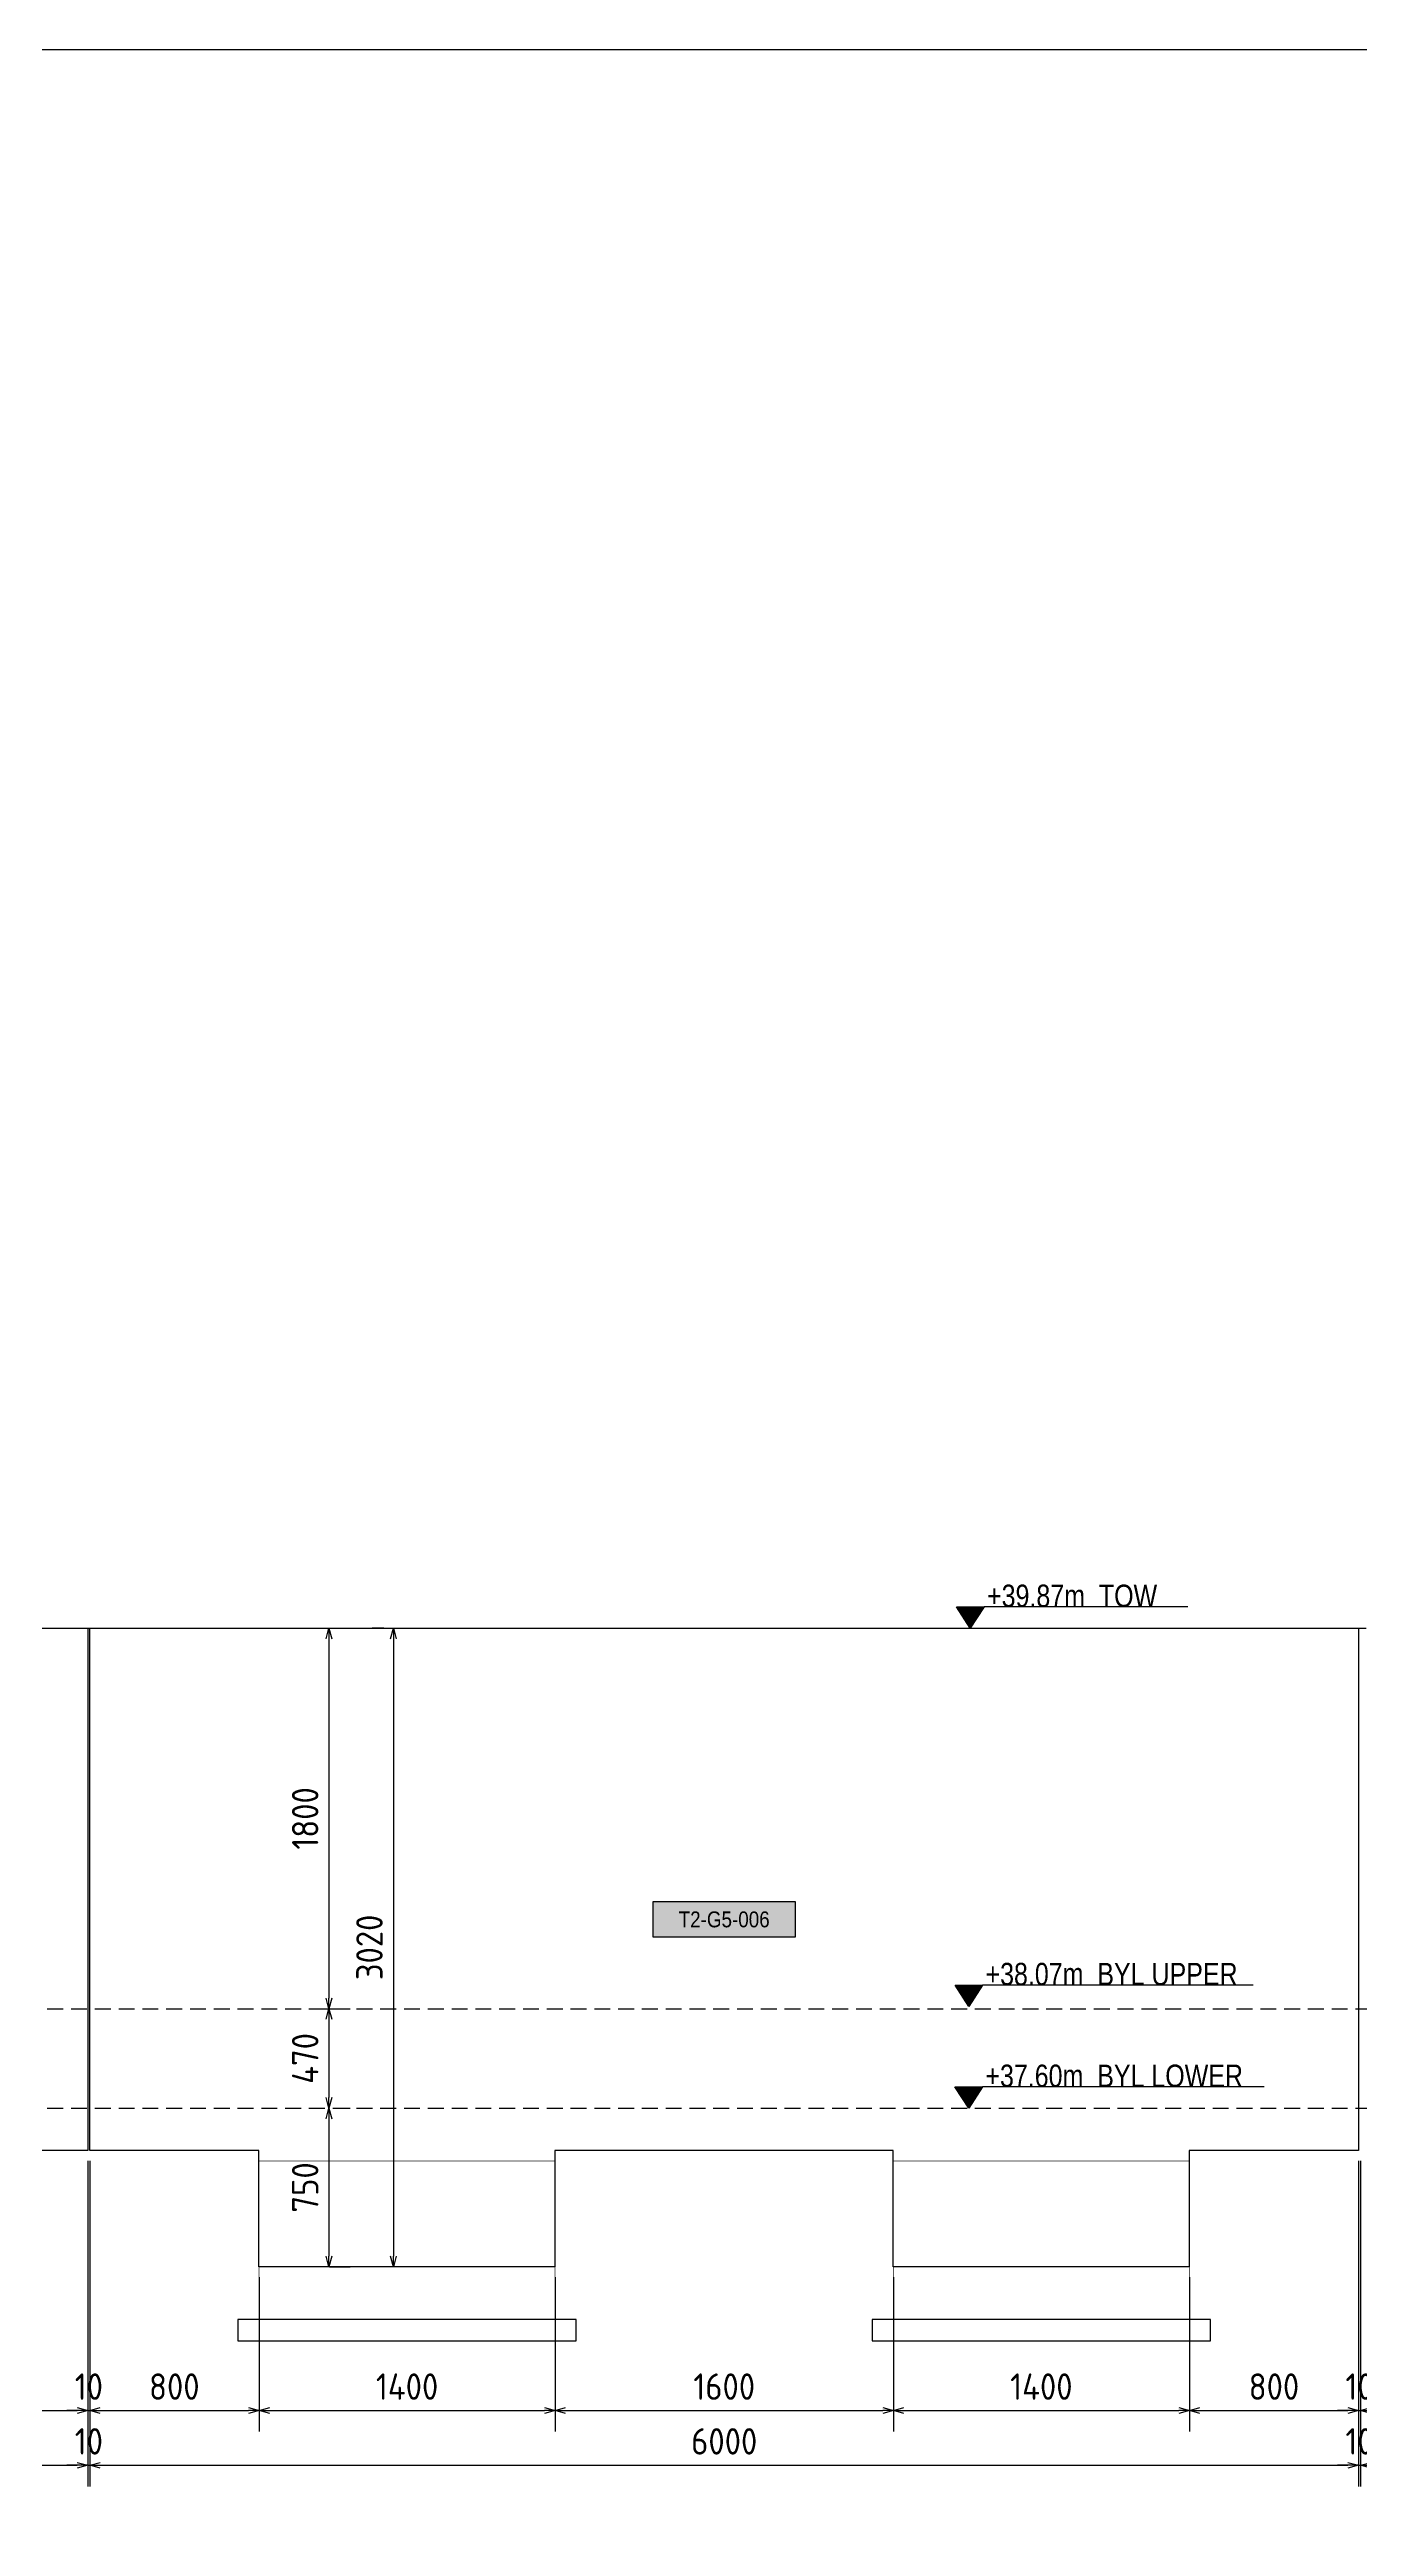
# Model space of a CAD drawing. Header units: centimetres. Extents: x -6122352 to 4157695, y -1694241 to 1947892.
# Drawn here: x 3353801 to 3359997, y 768058 to 779771 of the extents above; entities that cross this region are included whole.
import ezdxf
from ezdxf.enums import TextEntityAlignment as Align

# ---------------------------------------------------------------- set-up
doc = ezdxf.new("R2010")
doc.units = ezdxf.units.CM
doc.header["$MEASUREMENT"] = 0
doc.header["$PDMODE"] = 66
doc.header["$PDSIZE"] = 100
doc.linetypes.add('DASHED2', pattern=[0.375, 0.25, -0.125])
doc.linetypes.add('HIDDEN', pattern=[0.375, 0.25, -0.125])
for name, color, linetype in [('00-MI-DIM', 7, 'Continuous'), ('@MI-TYPE-02', 6, 'Continuous'), ('JML-Dimension', 1, 'Continuous'), ('PANEL-TAGS', 7, 'Continuous'), ('SECTION', 130, 'Continuous')]:
    doc.layers.add(name, color=color, linetype=linetype)
doc.styles.add('PANELTAG_STYLE', font='arial.ttf')
doc.styles.add('Schueco-BEMSTIL', font='isocpeur.ttf', dxfattribs={"width": 0.9})
doc.styles.add('txt-Pisa-std', font='arial.ttf', dxfattribs={"width": 0.8})
doc.dimstyles.new('MI- JWC-TXT-2.5 MM', dxfattribs={"dimscale": 1.5, "dimtxt": 2.5, "dimasz": 1, "dimexe": 2, "dimexo": 1, "dimgap": 1, "dimtad": 1, "dimdec": 0, "dimdsep": 46, "dimtxsty": 'Schueco-BEMSTIL', "dimblk": 'OPEN30', "dimcen": 0, "dimdle": 2, "dimclrd": 140, "dimclre": 8, "dimclrt": 40, "dimadec": 0, "dimazin": 2, "dimtfac": 1, "dimtdec": 0, "dimtix": 1, "dimtmove": 2, "dimatfit": 3, "dimldrblk": 'OPEN', "dimfxl": 2, "dimlwd": -1, "dimlwe": -1, "dimarcsym": 0})

# ---------------------------------------------------------------- blocks, each defined once
blk = doc.blocks.new('*U1106')
at = {"layer": 'JML-Dimension'}
h = blk.add_hatch(color=10, dxfattribs=at)
h.dxf.hatch_style = 1
h.paths.add_polyline_path([(0, 0), (-1.54, 2.37), (1.54, 2.37)])
blk.add_line((24.31, 2.37), (1.54, 2.37), dxfattribs=at)
blk.add_lwpolyline([(0, 0), (-1.54, 2.37), (1.54, 2.37), (0, 0)], dxfattribs=at)
at = {"color": 5, "style": 'txt-Pisa-std', "width": 0.8}
blk.add_attdef('+0.0', text='', height=2.5, dxfattribs=at).set_placement((1.87, 2.37), align=Align.BOTTOM_LEFT)
blk = doc.blocks.new('*U1108')
at = {"layer": 'JML-Dimension'}
h = blk.add_hatch(color=10, dxfattribs=at)
h.dxf.hatch_style = 1
h.paths.add_polyline_path([(0, 0), (-1.54, 2.37), (1.54, 2.37)])
blk.add_line((31.81, 2.37), (1.54, 2.37), dxfattribs=at)
blk.add_lwpolyline([(0, 0), (-1.54, 2.37), (1.54, 2.37), (0, 0)], dxfattribs=at)
at = {"color": 5, "style": 'txt-Pisa-std', "width": 0.8}
blk.add_attdef('+0.0', text='', height=2.5, dxfattribs=at).set_placement((1.87, 2.37), align=Align.BOTTOM_LEFT)
blk = doc.blocks.new('*U1107')
at = {"layer": 'JML-Dimension'}
h = blk.add_hatch(color=10, dxfattribs=at)
h.dxf.hatch_style = 1
h.paths.add_polyline_path([(0, 0), (-1.54, 2.37), (1.54, 2.37)])
blk.add_line((33.03, 2.37), (1.54, 2.37), dxfattribs=at)
blk.add_lwpolyline([(0, 0), (-1.54, 2.37), (1.54, 2.37), (0, 0)], dxfattribs=at)
at = {"color": 5, "style": 'txt-Pisa-std', "width": 0.8}
blk.add_attdef('+0.0', text='', height=2.5, dxfattribs=at).set_placement((1.87, 2.37), align=Align.BOTTOM_LEFT)
blk = doc.blocks.new('_Open30')
at = {"color": 0, "linetype": 'ByBlock', "lineweight": -2}
for p, q in [((-1, 0.27), (0, 0)), ((0, 0), (-1, -0.27)), ((0, 0), (-1, 0))]:
    blk.add_line(p, q, dxfattribs=at)
blk = doc.blocks.new('*D1161')
at = {"layer": '00-MI-DIM', "color": 8, "transparency": 16777216}
for p, q in [((3353982, 769786), (3353982, 768506)), ((3353182, 769236), (3353182, 768506))]:
    blk.add_line(p, q, dxfattribs=at)
at = {"layer": '00-MI-DIM', "color": 140, "transparency": 16777216}
blk.add_line((3353232, 768606), (3353932, 768606), dxfattribs=at)
at = {"layer": 'Defpoints', "color": 0, "transparency": 16777216}
for p in [(3353982, 769836), (3353182, 769286), (3353982, 768606)]:
    blk.add_point(p, dxfattribs=at)
at = {"layer": '00-MI-DIM', "color": 140, "transparency": 16777216, "xscale": 50, "yscale": 50, "zscale": 50, "rotation": 180}
blk.add_blockref('_Open30', (3353182, 768606), dxfattribs=at)
at = {"layer": '00-MI-DIM', "color": 140, "transparency": 16777216, "xscale": 50, "yscale": 50, "zscale": 50}
blk.add_blockref('_Open30', (3353982, 768606), dxfattribs=at)
at = {"layer": '00-MI-DIM', "color": 40, "transparency": 16777216, "insert": (3353582, 768719), "char_height": 125, "attachment_point": 5, "style": 'Schueco-BEMSTIL'}
blk.add_mtext('800', dxfattribs=at)
blk = doc.blocks.new('_Open')
at = {"color": 0, "linetype": 'ByBlock', "lineweight": -2}
for p, q in [((-1, 0.2), (0, 0)), ((-1, -0.2), (0, 0)), ((0, 0), (-1, 0))]:
    blk.add_line(p, q, dxfattribs=at)
blk = doc.blocks.new('*D1162')
at = {"layer": '00-MI-DIM', "color": 8, "transparency": 16777216}
for p, q in [((3353982, 769786), (3353982, 768506)), ((3353991, 769786), (3353991, 768506))]:
    blk.add_line(p, q, dxfattribs=at)
at = {"layer": '00-MI-DIM', "color": 140, "transparency": 16777216}
for p, q in [((3353932, 768606), (3353882, 768606)), ((3353982, 768606), (3353991, 768606)), ((3354041, 768606), (3354091, 768606))]:
    blk.add_line(p, q, dxfattribs=at)
at = {"layer": 'Defpoints', "color": 0, "transparency": 16777216}
for p in [(3353982, 769836), (3353991, 769836), (3353991, 768606)]:
    blk.add_point(p, dxfattribs=at)
at = {"layer": '00-MI-DIM', "color": 140, "transparency": 16777216, "xscale": 50, "yscale": 50, "zscale": 50}
blk.add_blockref('_Open30', (3353982, 768606), dxfattribs=at)
at = {"layer": '00-MI-DIM', "color": 140, "transparency": 16777216, "xscale": 50, "yscale": 50, "zscale": 50, "rotation": 180}
blk.add_blockref('_Open30', (3353991, 768606), dxfattribs=at)
at = {"layer": '00-MI-DIM', "color": 40, "transparency": 16777216, "insert": (3353987, 768719), "char_height": 125, "attachment_point": 5, "style": 'Schueco-BEMSTIL'}
blk.add_mtext('10', dxfattribs=at)
blk = doc.blocks.new('*D1163')
at = {"layer": '00-MI-DIM', "color": 8, "transparency": 16777216}
for p, q in [((3353991, 769786), (3353991, 768506)), ((3354792, 769236), (3354792, 768506))]:
    blk.add_line(p, q, dxfattribs=at)
at = {"layer": '00-MI-DIM', "color": 140, "transparency": 16777216}
blk.add_line((3354041, 768606), (3354742, 768606), dxfattribs=at)
at = {"layer": 'Defpoints', "color": 0, "transparency": 16777216}
for p in [(3353991, 769836), (3354792, 769286), (3354792, 768606)]:
    blk.add_point(p, dxfattribs=at)
at = {"layer": '00-MI-DIM', "color": 140, "transparency": 16777216, "xscale": 50, "yscale": 50, "zscale": 50, "rotation": 180}
blk.add_blockref('_Open30', (3353991, 768606), dxfattribs=at)
at = {"layer": '00-MI-DIM', "color": 140, "transparency": 16777216, "xscale": 50, "yscale": 50, "zscale": 50}
blk.add_blockref('_Open30', (3354792, 768606), dxfattribs=at)
at = {"layer": '00-MI-DIM', "color": 40, "transparency": 16777216, "insert": (3354391, 768719), "char_height": 125, "attachment_point": 5, "style": 'Schueco-BEMSTIL'}
blk.add_mtext('800', dxfattribs=at)
blk = doc.blocks.new('*D1164')
at = {"layer": '00-MI-DIM', "color": 8, "transparency": 16777216}
for p, q in [((3354792, 769236), (3354792, 768506)), ((3356192, 769236), (3356192, 768506))]:
    blk.add_line(p, q, dxfattribs=at)
at = {"layer": '00-MI-DIM', "color": 140, "transparency": 16777216}
blk.add_line((3354842, 768606), (3356142, 768606), dxfattribs=at)
at = {"layer": 'Defpoints', "color": 0, "transparency": 16777216}
for p in [(3354792, 769286), (3356192, 769286), (3356192, 768606)]:
    blk.add_point(p, dxfattribs=at)
at = {"layer": '00-MI-DIM', "color": 140, "transparency": 16777216, "xscale": 50, "yscale": 50, "zscale": 50, "rotation": 180}
blk.add_blockref('_Open30', (3354792, 768606), dxfattribs=at)
at = {"layer": '00-MI-DIM', "color": 140, "transparency": 16777216, "xscale": 50, "yscale": 50, "zscale": 50}
blk.add_blockref('_Open30', (3356192, 768606), dxfattribs=at)
at = {"layer": '00-MI-DIM', "color": 40, "transparency": 16777216, "insert": (3355492, 768719), "char_height": 125, "attachment_point": 5, "style": 'Schueco-BEMSTIL'}
blk.add_mtext('1400', dxfattribs=at)
blk = doc.blocks.new('*D1165')
at = {"layer": '00-MI-DIM', "color": 8, "transparency": 16777216}
for p, q in [((3356192, 769236), (3356192, 768506)), ((3357792, 769236), (3357792, 768506))]:
    blk.add_line(p, q, dxfattribs=at)
at = {"layer": '00-MI-DIM', "color": 140, "transparency": 16777216}
blk.add_line((3356242, 768606), (3357742, 768606), dxfattribs=at)
at = {"layer": 'Defpoints', "color": 0, "transparency": 16777216}
for p in [(3356192, 769286), (3357792, 769286), (3357792, 768606)]:
    blk.add_point(p, dxfattribs=at)
at = {"layer": '00-MI-DIM', "color": 140, "transparency": 16777216, "xscale": 50, "yscale": 50, "zscale": 50, "rotation": 180}
blk.add_blockref('_Open30', (3356192, 768606), dxfattribs=at)
at = {"layer": '00-MI-DIM', "color": 140, "transparency": 16777216, "xscale": 50, "yscale": 50, "zscale": 50}
blk.add_blockref('_Open30', (3357792, 768606), dxfattribs=at)
at = {"layer": '00-MI-DIM', "color": 40, "transparency": 16777216, "insert": (3356992, 768719), "char_height": 125, "attachment_point": 5, "style": 'Schueco-BEMSTIL'}
blk.add_mtext('1600', dxfattribs=at)
blk = doc.blocks.new('*D1166')
at = {"layer": '00-MI-DIM', "color": 8, "transparency": 16777216}
for p, q in [((3357792, 769236), (3357792, 768506)), ((3359192, 769236), (3359192, 768506))]:
    blk.add_line(p, q, dxfattribs=at)
at = {"layer": '00-MI-DIM', "color": 140, "transparency": 16777216}
blk.add_line((3357842, 768606), (3359142, 768606), dxfattribs=at)
at = {"layer": 'Defpoints', "color": 0, "transparency": 16777216}
for p in [(3357792, 769286), (3359192, 769286), (3359192, 768606)]:
    blk.add_point(p, dxfattribs=at)
at = {"layer": '00-MI-DIM', "color": 140, "transparency": 16777216, "xscale": 50, "yscale": 50, "zscale": 50, "rotation": 180}
blk.add_blockref('_Open30', (3357792, 768606), dxfattribs=at)
at = {"layer": '00-MI-DIM', "color": 140, "transparency": 16777216, "xscale": 50, "yscale": 50, "zscale": 50}
blk.add_blockref('_Open30', (3359192, 768606), dxfattribs=at)
at = {"layer": '00-MI-DIM', "color": 40, "transparency": 16777216, "insert": (3358492, 768719), "char_height": 125, "attachment_point": 5, "style": 'Schueco-BEMSTIL'}
blk.add_mtext('1400', dxfattribs=at)
blk = doc.blocks.new('*D1167')
at = {"layer": '00-MI-DIM', "color": 8, "transparency": 16777216}
for p, q in [((3359992, 769786), (3359992, 768506)), ((3359192, 769236), (3359192, 768506))]:
    blk.add_line(p, q, dxfattribs=at)
at = {"layer": '00-MI-DIM', "color": 140, "transparency": 16777216}
blk.add_line((3359242, 768606), (3359942, 768606), dxfattribs=at)
at = {"layer": 'Defpoints', "color": 0, "transparency": 16777216}
for p in [(3359992, 769836), (3359192, 769286), (3359992, 768606)]:
    blk.add_point(p, dxfattribs=at)
at = {"layer": '00-MI-DIM', "color": 140, "transparency": 16777216, "xscale": 50, "yscale": 50, "zscale": 50, "rotation": 180}
blk.add_blockref('_Open30', (3359192, 768606), dxfattribs=at)
at = {"layer": '00-MI-DIM', "color": 140, "transparency": 16777216, "xscale": 50, "yscale": 50, "zscale": 50}
blk.add_blockref('_Open30', (3359992, 768606), dxfattribs=at)
at = {"layer": '00-MI-DIM', "color": 40, "transparency": 16777216, "insert": (3359592, 768719), "char_height": 125, "attachment_point": 5, "style": 'Schueco-BEMSTIL'}
blk.add_mtext('800', dxfattribs=at)
blk = doc.blocks.new('*D1168')
at = {"layer": '00-MI-DIM', "color": 8, "transparency": 16777216}
for p, q in [((3359992, 769786), (3359992, 768506)), ((3360001, 769786), (3360001, 768506))]:
    blk.add_line(p, q, dxfattribs=at)
at = {"layer": '00-MI-DIM', "color": 140, "transparency": 16777216}
for p, q in [((3359942, 768606), (3359892, 768606)), ((3359992, 768606), (3360001, 768606)), ((3360051, 768606), (3360101, 768606))]:
    blk.add_line(p, q, dxfattribs=at)
at = {"layer": 'Defpoints', "color": 0, "transparency": 16777216}
for p in [(3359992, 769836), (3360001, 769836), (3360001, 768606)]:
    blk.add_point(p, dxfattribs=at)
at = {"layer": '00-MI-DIM', "color": 140, "transparency": 16777216, "xscale": 50, "yscale": 50, "zscale": 50}
blk.add_blockref('_Open30', (3359992, 768606), dxfattribs=at)
at = {"layer": '00-MI-DIM', "color": 140, "transparency": 16777216, "xscale": 50, "yscale": 50, "zscale": 50, "rotation": 180}
blk.add_blockref('_Open30', (3360001, 768606), dxfattribs=at)
at = {"layer": '00-MI-DIM', "color": 40, "transparency": 16777216, "insert": (3359997, 768719), "char_height": 125, "attachment_point": 5, "style": 'Schueco-BEMSTIL'}
blk.add_mtext('10', dxfattribs=at)
blk = doc.blocks.new('*D1194')
at = {"layer": '00-MI-DIM', "color": 8, "transparency": 16777216}
for p, q in [((3347981, 769786), (3347981, 768247)), ((3353982, 769786), (3353982, 768247))]:
    blk.add_line(p, q, dxfattribs=at)
at = {"layer": '00-MI-DIM', "color": 140, "transparency": 16777216}
blk.add_line((3348031, 768347), (3353932, 768347), dxfattribs=at)
at = {"layer": 'Defpoints', "color": 0, "transparency": 16777216}
for p in [(3347981, 769836), (3353982, 769836), (3353982, 768347)]:
    blk.add_point(p, dxfattribs=at)
at = {"layer": '00-MI-DIM', "color": 140, "transparency": 16777216, "xscale": 50, "yscale": 50, "zscale": 50, "rotation": 180}
blk.add_blockref('_Open30', (3347981, 768347), dxfattribs=at)
at = {"layer": '00-MI-DIM', "color": 140, "transparency": 16777216, "xscale": 50, "yscale": 50, "zscale": 50}
blk.add_blockref('_Open30', (3353982, 768347), dxfattribs=at)
at = {"layer": '00-MI-DIM', "color": 40, "transparency": 16777216, "insert": (3350982, 768460), "char_height": 125, "attachment_point": 5, "style": 'Schueco-BEMSTIL'}
blk.add_mtext('6000', dxfattribs=at)
blk = doc.blocks.new('*D1195')
at = {"layer": '00-MI-DIM', "color": 8, "transparency": 16777216}
for p, q in [((3353982, 769786), (3353982, 768247)), ((3353991, 769786), (3353991, 768247))]:
    blk.add_line(p, q, dxfattribs=at)
at = {"layer": '00-MI-DIM', "color": 140, "transparency": 16777216}
for p, q in [((3353932, 768347), (3353882, 768347)), ((3353982, 768347), (3353991, 768347)), ((3354041, 768347), (3354091, 768347))]:
    blk.add_line(p, q, dxfattribs=at)
at = {"layer": 'Defpoints', "color": 0, "transparency": 16777216}
for p in [(3353982, 769836), (3353991, 769836), (3353991, 768347)]:
    blk.add_point(p, dxfattribs=at)
at = {"layer": '00-MI-DIM', "color": 140, "transparency": 16777216, "xscale": 50, "yscale": 50, "zscale": 50}
blk.add_blockref('_Open30', (3353982, 768347), dxfattribs=at)
at = {"layer": '00-MI-DIM', "color": 140, "transparency": 16777216, "xscale": 50, "yscale": 50, "zscale": 50, "rotation": 180}
blk.add_blockref('_Open30', (3353991, 768347), dxfattribs=at)
at = {"layer": '00-MI-DIM', "color": 40, "transparency": 16777216, "insert": (3353987, 768460), "char_height": 125, "attachment_point": 5, "style": 'Schueco-BEMSTIL'}
blk.add_mtext('10', dxfattribs=at)
blk = doc.blocks.new('*D1196')
at = {"layer": '00-MI-DIM', "color": 8, "transparency": 16777216}
for p, q in [((3353991, 769786), (3353991, 768247)), ((3359992, 769786), (3359992, 768247))]:
    blk.add_line(p, q, dxfattribs=at)
at = {"layer": '00-MI-DIM', "color": 140, "transparency": 16777216}
blk.add_line((3354041, 768347), (3359942, 768347), dxfattribs=at)
at = {"layer": 'Defpoints', "color": 0, "transparency": 16777216}
for p in [(3353991, 769836), (3359992, 769836), (3359992, 768347)]:
    blk.add_point(p, dxfattribs=at)
at = {"layer": '00-MI-DIM', "color": 140, "transparency": 16777216, "xscale": 50, "yscale": 50, "zscale": 50, "rotation": 180}
blk.add_blockref('_Open30', (3353991, 768347), dxfattribs=at)
at = {"layer": '00-MI-DIM', "color": 140, "transparency": 16777216, "xscale": 50, "yscale": 50, "zscale": 50}
blk.add_blockref('_Open30', (3359992, 768347), dxfattribs=at)
at = {"layer": '00-MI-DIM', "color": 40, "transparency": 16777216, "insert": (3356992, 768460), "char_height": 125, "attachment_point": 5, "style": 'Schueco-BEMSTIL'}
blk.add_mtext('6000', dxfattribs=at)
blk = doc.blocks.new('*D1197')
at = {"layer": '00-MI-DIM', "color": 8, "transparency": 16777216}
for p, q in [((3359992, 769786), (3359992, 768247)), ((3360001, 769786), (3360001, 768247))]:
    blk.add_line(p, q, dxfattribs=at)
at = {"layer": '00-MI-DIM', "color": 140, "transparency": 16777216}
for p, q in [((3359942, 768347), (3359892, 768347)), ((3359992, 768347), (3360001, 768347)), ((3360051, 768347), (3360101, 768347))]:
    blk.add_line(p, q, dxfattribs=at)
at = {"layer": 'Defpoints', "color": 0, "transparency": 16777216}
for p in [(3359992, 769836), (3360001, 769836), (3360001, 768347)]:
    blk.add_point(p, dxfattribs=at)
at = {"layer": '00-MI-DIM', "color": 140, "transparency": 16777216, "xscale": 50, "yscale": 50, "zscale": 50}
blk.add_blockref('_Open30', (3359992, 768347), dxfattribs=at)
at = {"layer": '00-MI-DIM', "color": 140, "transparency": 16777216, "xscale": 50, "yscale": 50, "zscale": 50, "rotation": 180}
blk.add_blockref('_Open30', (3360001, 768347), dxfattribs=at)
at = {"layer": '00-MI-DIM', "color": 40, "transparency": 16777216, "insert": (3359997, 768460), "char_height": 125, "attachment_point": 5, "style": 'Schueco-BEMSTIL'}
blk.add_mtext('10', dxfattribs=at)
blk = doc.blocks.new('*D1206')
at = {"layer": '00-MI-DIM', "color": 8, "transparency": 16777216}
for p, q in [((3355049, 772306), (3355222, 772306)), ((3355049, 770506), (3355222, 770506))]:
    blk.add_line(p, q, dxfattribs=at)
at = {"layer": '00-MI-DIM', "color": 140, "transparency": 16777216}
blk.add_line((3355122, 772256), (3355122, 770556), dxfattribs=at)
at = {"layer": 'Defpoints', "color": 0, "transparency": 16777216}
for p in [(3354999, 772306), (3354999, 770506), (3355122, 770506)]:
    blk.add_point(p, dxfattribs=at)
at = {"layer": '00-MI-DIM', "color": 140, "transparency": 16777216, "xscale": 50, "yscale": 50, "zscale": 50}
for p, rotation in [((3355122, 772306), 90), ((3355122, 770506), 270)]:
    blk.add_blockref('_Open30', p, dxfattribs=dict(at, rotation=rotation))
at = {"layer": '00-MI-DIM', "color": 40, "transparency": 16777216, "insert": (3355010, 771406), "char_height": 125, "attachment_point": 5, "rotation": 90, "style": 'Schueco-BEMSTIL'}
blk.add_mtext('1800', dxfattribs=at)
blk = doc.blocks.new('*D1207')
at = {"layer": '00-MI-DIM', "color": 8, "transparency": 16777216}
for p, q in [((3355049, 770506), (3355222, 770506)), ((3355153, 770036), (3355222, 770036))]:
    blk.add_line(p, q, dxfattribs=at)
at = {"layer": '00-MI-DIM', "color": 140, "transparency": 16777216}
blk.add_line((3355122, 770456), (3355122, 770086), dxfattribs=at)
at = {"layer": 'Defpoints', "color": 0, "transparency": 16777216}
for p in [(3354999, 770506), (3355103, 770036), (3355122, 770036)]:
    blk.add_point(p, dxfattribs=at)
at = {"layer": '00-MI-DIM', "color": 140, "transparency": 16777216, "xscale": 50, "yscale": 50, "zscale": 50}
for p, rotation in [((3355122, 770506), 90), ((3355122, 770036), 270)]:
    blk.add_blockref('_Open30', p, dxfattribs=dict(at, rotation=rotation))
at = {"layer": '00-MI-DIM', "color": 40, "transparency": 16777216, "insert": (3355010, 770271), "char_height": 125, "attachment_point": 5, "rotation": 90, "style": 'Schueco-BEMSTIL'}
blk.add_mtext('470', dxfattribs=at)
blk = doc.blocks.new('*D1208')
at = {"layer": '00-MI-DIM', "color": 140, "transparency": 16777216}
blk.add_line((3355122, 769986), (3355122, 769336), dxfattribs=at)
at = {"layer": '00-MI-DIM', "color": 8, "transparency": 16777216}
for p, q in [((3355153, 770036), (3355222, 770036)), ((3355125, 769286), (3355222, 769286))]:
    blk.add_line(p, q, dxfattribs=at)
at = {"layer": 'Defpoints', "color": 0, "transparency": 16777216}
for p in [(3355103, 770036), (3355075, 769286), (3355122, 769286)]:
    blk.add_point(p, dxfattribs=at)
at = {"layer": '00-MI-DIM', "color": 140, "transparency": 16777216, "xscale": 50, "yscale": 50, "zscale": 50}
for p, rotation in [((3355122, 770036), 90), ((3355122, 769286), 270)]:
    blk.add_blockref('_Open30', p, dxfattribs=dict(at, rotation=rotation))
at = {"layer": '00-MI-DIM', "color": 40, "transparency": 16777216, "insert": (3355010, 769661), "char_height": 125, "attachment_point": 5, "rotation": 90, "style": 'Schueco-BEMSTIL'}
blk.add_mtext('750', dxfattribs=at)
blk = doc.blocks.new('*D1205')
at = {"layer": '00-MI-DIM', "color": 8, "transparency": 16777216}
for p, q in [((3355382, 772306), (3355327, 772306)), ((3355382, 769286), (3355327, 769286))]:
    blk.add_line(p, q, dxfattribs=at)
at = {"layer": '00-MI-DIM', "color": 140, "transparency": 16777216}
blk.add_line((3355427, 772256), (3355427, 769336), dxfattribs=at)
at = {"layer": 'Defpoints', "color": 0, "transparency": 16777216}
for p in [(3355432, 772306), (3355427, 769286), (3355432, 769286)]:
    blk.add_point(p, dxfattribs=at)
at = {"layer": '00-MI-DIM', "color": 140, "transparency": 16777216, "xscale": 50, "yscale": 50, "zscale": 50}
for p, rotation in [((3355427, 772306), 90), ((3355427, 769286), 270)]:
    blk.add_blockref('_Open30', p, dxfattribs=dict(at, rotation=rotation))
at = {"layer": '00-MI-DIM', "color": 40, "transparency": 16777216, "insert": (3355314, 770796), "char_height": 125, "attachment_point": 5, "rotation": 90, "style": 'Schueco-BEMSTIL'}
blk.add_mtext('3020', dxfattribs=at)
blk = doc.blocks.new('T2-ELE FT')
at = {"color": 12, "linetype": 'HIDDEN', "ltscale": 5, "const_width": 2}
blk.add_lwpolyline([(30306558, 1676366), (30306558, 1676866), (30307958, 1676866), (30307958, 1676366)], dxfattribs=at)
at = {"color": 12, "ltscale": 20, "const_width": 2}
blk.add_lwpolyline([(30306558, 1676366), (30307958, 1676366), (30307958, 1676116), (30306558, 1676116)], close=True, dxfattribs=at)
at = {"color": 8, "ltscale": 20}
blk.add_lwpolyline([(30306458, 1676116), (30308058, 1676116), (30308058, 1676016), (30306458, 1676016)], close=True, dxfattribs=at)
blk = doc.blocks.new('PANELTAG')
at = {"layer": 'PANEL-TAGS', "color": 1}
blk.add_lwpolyline([(-13.5, -3.3), (13.5, -3.3), (13.5, 3.3), (-13.5, 3.3)], close=True, dxfattribs=at)
at = {"layer": 'PANEL-TAGS', "color": 40, "true_color": 0xffd700}
blk.add_solid([(-13.5, -3.3), (13.5, -3.3), (-13.5, 3.3), (13.5, 3.3)], dxfattribs=at)
at = {"layer": 'PANEL-TAGS', "color": 5, "style": 'PANELTAG_STYLE', "width": 0.85}
blk.add_attdef('TAGNO', text='', height=3, dxfattribs=at).set_placement((0, 0), align=Align.MIDDLE)

msp = doc.modelspace()

# ---------------------------------------------------------------- linework, layer by layer
at = {"layer": '00-MI-DIM', "color": 6}
msp.add_lwpolyline([(3287503.15085, 779771.48504), (3558622.67476, 779771.48504), (3558622.67476, 760800.78134), (3287503.15085, 760800.78134)], close=True, dxfattribs=at)
at = {"layer": '@MI-TYPE-02', "color": 160, "linetype": 'DASHED2', "ltscale": 300}
for points in [[(3341727.63764, 772305.70882), (3362226.48166, 772305.70882)], [(3353981.7694, 772305.70882), (3384031.7694, 772305.79822)], [(3341752.83168, 770505.70886), (3384031.7694, 770505.70886)], [(3341752.83168, 770035.70886), (3384031.7694, 770035.70886)]]:
    msp.add_lwpolyline(points, dxfattribs=at)
at = {"layer": '@MI-TYPE-02', "color": 30}
for points in [[(3347981.98591, 772305.75352), (3353981.7694, 772305.70882), (3353981.7694, 769835.76362), (3353181.80692, 769835.76362), (3353181.80692, 769285.76362), (3351781.80692, 769285.76362), (3351781.80692, 769835.76362), (3350181.5194, 769835.76362), (3350181.5194, 769285.76362), (3348781.5194, 769285.76362), (3348781.5194, 769835.76362), (3347981.27343, 769835.80832), (3347981.98591, 772305.75352)], [(3353991.98591, 772305.75352), (3359991.7694, 772305.70882), (3359991.7694, 769835.76362), (3359191.80692, 769835.76362), (3359191.80692, 769285.76362), (3357791.80692, 769285.76362), (3357791.80692, 769835.76362), (3356191.5194, 769835.76362), (3356191.5194, 769285.76362), (3354791.5194, 769285.76362), (3354791.5194, 769835.76362), (3353991.27343, 769835.80832), (3353991.98591, 772305.75352)]]:
    msp.add_lwpolyline(points, dxfattribs=at)

# ---------------------------------------------------------------- block references
at = {"color": 2, "xscale": -1}
for p in [(33662749.68096, -907080.15484), (33665749.96848, -907080.11014)]:
    msp.add_blockref('T2-ELE FT', p, dxfattribs=at)
at = {"layer": 'PANEL-TAGS', "color": 30}
ref = msp.add_blockref('PANELTAG', (3356991.6909, 770928.58992), dxfattribs=dict(at, xscale=25, yscale=25, zscale=25))
ref.add_attrib('TAGNO', 'T2-G5-006', dxfattribs={"color": 5, "height": 75, "style": 'PANELTAG_STYLE', "width": 0.85}).set_placement((3356991.6909, 770928.58992), align=Align.MIDDLE_CENTER)
at = {"layer": 'SECTION', "color": 6}
ref = msp.add_blockref('*U1106', (3358155.99274, 772305.70882), dxfattribs=dict(at, xscale=42.30147098076819, yscale=42.30147098076819, zscale=42.30147098076819))
ref.add_attrib('+0.0', '+39.87m  TOW', (3358235.12139, 772405.96589), dxfattribs={"layer": 'JML-Dimension', "color": 5, "height": 105.7536775, "style": 'txt-Pisa-std', "width": 0.8})
ref = msp.add_blockref('*U1108', (3358148.69925, 770516.90995), dxfattribs=dict(at, xscale=42.30147098076819, yscale=42.30147098076819, zscale=42.30147098076819))
ref.add_attrib('+0.0', '+38.07m  BYL UPPER', (3358227.8279, 770617.16702), dxfattribs={"layer": 'JML-Dimension', "color": 5, "height": 105.7536775, "style": 'txt-Pisa-std', "width": 0.8})
ref = msp.add_blockref('*U1107', (3358148.15924, 770035.70886), dxfattribs=dict(at, xscale=42.30147098076819, yscale=42.30147098076819, zscale=42.30147098076819))
ref.add_attrib('+0.0', '+37.60m  BYL LOWER', (3358227.28789, 770135.96593), dxfattribs={"layer": 'JML-Dimension', "color": 5, "height": 105.7536775, "style": 'txt-Pisa-std', "width": 0.8})

# ---------------------------------------------------------------- dimensions: what is measured, and where the dimension line sits
at = {"layer": '00-MI-DIM', "color": 30}
for base, p1, p2, picture, middle in [((3355122.49035, 770505.66417), (3354999.37059, 772305.66412), (3354999.37059, 770505.66417), '*D1206', (3355009.99035, 771405.66414)), ((3355426.66447, 769285.71893), (3355432.37619, 772305.69809), (3355432.37619, 769285.71893), '*D1205', (3355314.16447, 770795.70851)), ((3355122.49035, 770035.66417), (3354999.37059, 770505.66417), (3355103.09334, 770035.66417), '*D1207', (3355009.99035, 770270.66417)), ((3355122.49035, 769285.71893), (3355103.09334, 770035.66417), (3355074.55734, 769285.71893), '*D1208', (3355009.99035, 769660.69155))]:
    dim = msp.add_linear_dim(base=base, p1=p1, p2=p2, angle=90, dimstyle='MI- JWC-TXT-2.5 MM', dxfattribs=at)
    dim.commit()
    dim.dimension.update_dxf_attribs({"geometry": picture, "text_midpoint": middle})
for base, p1, p2, picture, middle in [((3353981.7694, 768347.2823), (3347981.27343, 769835.80832), (3353981.7694, 769835.76362), '*D1194', (3350981.52141, 768459.7823)), ((3353981.7694, 768606.18455), (3353181.80692, 769285.76362), (3353981.7694, 769835.76362), '*D1161', (3353581.78816, 768718.68455)), ((3353991.27343, 768606.18455), (3353981.7694, 769835.76362), (3353991.27343, 769835.80832), '*D1162', (3353986.52141, 768718.68455)), ((3353991.27343, 768347.2823), (3353981.7694, 769835.76362), (3353991.27343, 769835.80832), '*D1195', (3353986.52141, 768459.7823)), ((3354791.5194, 768606.18455), (3353991.27343, 769835.80832), (3354791.5194, 769285.76362), '*D1163', (3354391.39641, 768718.68455)), ((3359991.7694, 768347.2823), (3353991.27343, 769835.80832), (3359991.7694, 769835.76362), '*D1196', (3356991.52141, 768459.7823)), ((3359991.7694, 768606.18455), (3359191.80692, 769285.76362), (3359991.7694, 769835.76362), '*D1167', (3359591.78816, 768718.68455)), ((3360001.27343, 768606.18455), (3359991.7694, 769835.76362), (3360001.27343, 769835.85302), '*D1168', (3359996.52141, 768718.68455)), ((3360001.27343, 768347.2823), (3359991.7694, 769835.76362), (3360001.27343, 769835.85302), '*D1197', (3359996.52141, 768459.7823)), ((3356191.5194, 768606.18455), (3354791.5194, 769285.76362), (3356191.5194, 769285.76362), '*D1164', (3355491.5194, 768718.68455)), ((3357791.80692, 768606.18455), (3356191.5194, 769285.76362), (3357791.80692, 769285.76362), '*D1165', (3356991.66316, 768718.68455)), ((3359191.80692, 768606.18455), (3357791.80692, 769285.76362), (3359191.80692, 769285.76362), '*D1166', (3358491.80692, 768718.68455))]:
    dim = msp.add_linear_dim(base=base, p1=p1, p2=p2, dimstyle='MI- JWC-TXT-2.5 MM', dxfattribs=at)
    dim.commit()
    dim.dimension.update_dxf_attribs({"geometry": picture, "text_midpoint": middle})

doc.saveas('drawing.dxf')
